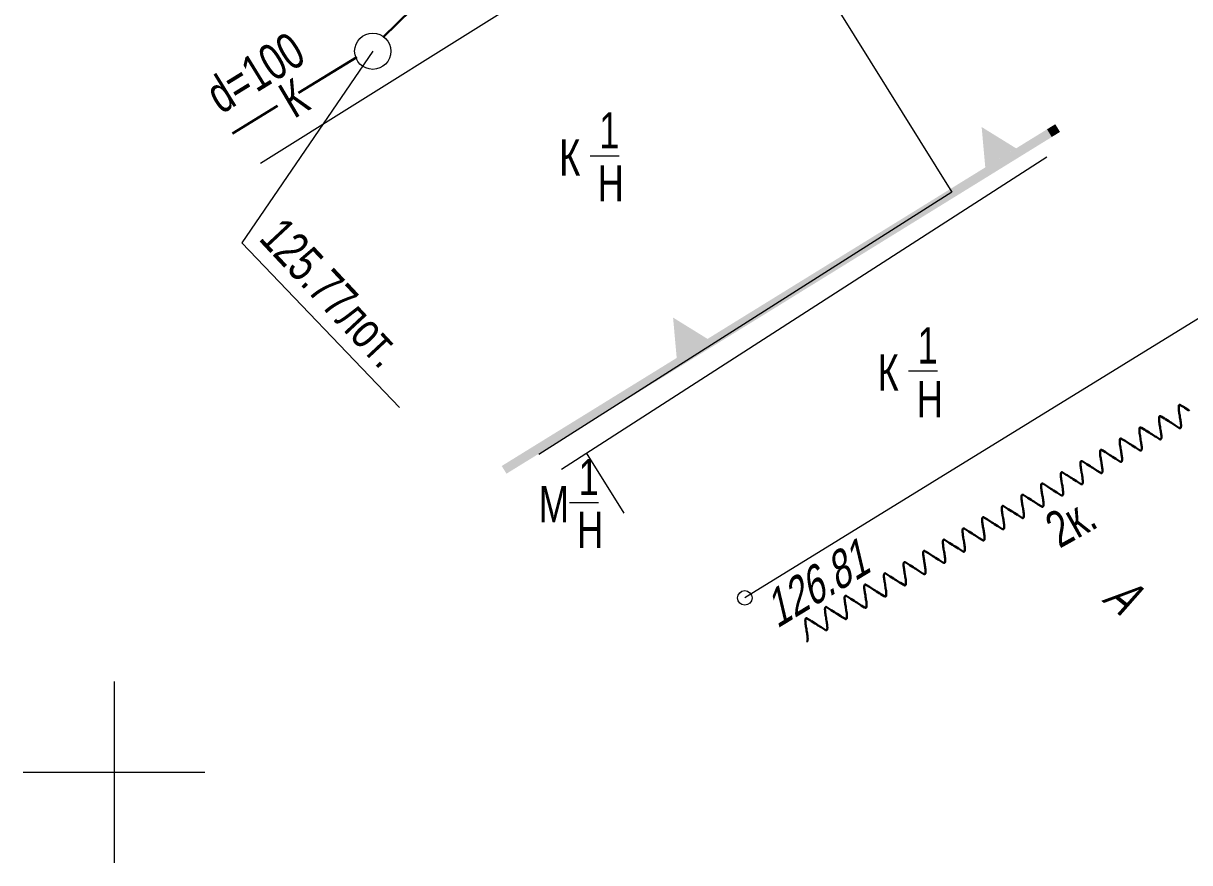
# Model space of a CAD drawing. Extents: x 10098 to 11902, y 8648 to 10202.
# Drawn here: x 10647.5 to 10679.66, y 9347.5 to 9370.65 of the extents above; entities that cross this region are included whole.
import ezdxf

# ---------------------------------------------------------------- set-up
doc = ezdxf.new("R2010")
doc.units = 0
for name, color, linetype in [('20_Строения', 7, 'Continuous'), ('21_Колодцы', 7, 'Continuous'), ('38_Высотные_отметки', 7, 'Continuous'), ('50_Красные_линии', 7, 'Continuous'), ('51_Сетка_координат', 7, 'Continuous'), ('52_Топонимика', 7, 'Continuous'), ('Подписи_зданий', 7, 'Continuous')]:
    doc.layers.add(name, color=color, linetype=linetype)
doc.layers.add('4_Канализация', color=16, linetype='Continuous', lineweight=30)
doc.layers.add('7_Электрокабели', color=1, linetype='Continuous', lineweight=30)
doc.styles.add('mggt', font='russian_1251.shx', dxfattribs={"width": 0.75, "oblique": 18, "height": 1})

msp = doc.modelspace()

# ---------------------------------------------------------------- hatches: boundary and pattern name
at = {"layer": '50_Красные_линии', "linetype": 'Continuous', "lineweight": 25}
for points in [[(10673.922, 9367.787), (10674.022, 9366.673), (10674.447, 9366.936)], [(10674.873, 9367.199), (10673.922, 9367.787), (10674.447, 9366.936)], [(10675.952, 9367.865), (10675.724, 9367.724), (10675.855, 9367.511), (10676.083, 9367.652)], [(10675.724, 9367.724), (10674.873, 9367.199), (10675.004, 9366.986), (10675.855, 9367.511)], [(10674.873, 9367.199), (10674.022, 9366.673), (10674.153, 9366.46), (10675.004, 9366.986)], [(10674.022, 9366.673), (10673.171, 9366.148), (10673.303, 9365.935), (10674.153, 9366.46)], [(10673.171, 9366.148), (10672.32, 9365.622), (10672.452, 9365.41), (10673.303, 9365.935)], [(10672.32, 9365.622), (10671.47, 9365.097), (10671.601, 9364.884), (10672.452, 9365.41)], [(10671.47, 9365.097), (10670.619, 9364.571), (10670.75, 9364.359), (10671.601, 9364.884)], [(10670.619, 9364.571), (10669.768, 9364.046), (10669.899, 9363.833), (10670.75, 9364.359)], [(10669.768, 9364.046), (10668.917, 9363.521), (10669.048, 9363.308), (10669.899, 9363.833)], [(10668.917, 9363.521), (10668.066, 9362.995), (10668.198, 9362.782), (10669.048, 9363.308)], [(10668.066, 9362.995), (10667.215, 9362.47), (10667.347, 9362.257), (10668.198, 9362.782)], [(10665.414, 9362.532), (10665.514, 9361.419), (10665.939, 9361.681)], [(10666.365, 9361.944), (10665.414, 9362.532), (10665.939, 9361.681)], [(10667.215, 9362.47), (10666.365, 9361.944), (10666.496, 9361.731), (10667.347, 9362.257)], [(10666.365, 9361.944), (10665.514, 9361.419), (10665.645, 9361.206), (10666.496, 9361.731)], [(10665.514, 9361.419), (10664.663, 9360.893), (10664.794, 9360.681), (10665.645, 9361.206)], [(10664.663, 9360.893), (10663.812, 9360.368), (10663.943, 9360.155), (10664.794, 9360.681)], [(10663.812, 9360.368), (10662.961, 9359.842), (10663.093, 9359.63), (10663.943, 9360.155)], [(10662.961, 9359.842), (10662.11, 9359.317), (10662.242, 9359.104), (10663.093, 9359.63)], [(10662.11, 9359.317), (10661.26, 9358.792), (10661.391, 9358.579), (10662.242, 9359.104)], [(10661.26, 9358.792), (10660.69, 9358.439), (10660.821, 9358.227), (10661.391, 9358.579)]]:
    msp.add_hatch(color=8, dxfattribs=at).paths.add_polyline_path(points)

# ---------------------------------------------------------------- linework, layer by layer
at = {"layer": '20_Строения', "color": 8, "linetype": 'Continuous', "lineweight": 15}
for points in [[(10654.043, 9366.787), (10662.358, 9371.998), (10666.634, 9374.956)], [(10668.601, 9373.226), (10673.096, 9365.994), (10661.715, 9358.756)], [(10662.334, 9358.355), (10675.72, 9366.966)], [(10680.424, 9362.831), (10667.392, 9354.802)]]:
    msp.add_lwpolyline(points, dxfattribs=at)
at = {"layer": '20_Строения', "color": 8, "linetype": 'Continuous', "lineweight": 15, "flags": 128}
msp.add_lwpolyline([(10664.067, 9357.138), (10663.028, 9358.801)], dxfattribs=at)
at = {"layer": '21_Колодцы', "color": 8, "linetype": 'Continuous', "lineweight": 9}
msp.add_circle((10657.135, 9369.877), 0.5, dxfattribs=at)
at = {"layer": '38_Высотные_отметки', "color": 8, "linetype": 'Continuous', "lineweight": 9}
msp.add_circle((10667.392, 9354.802), 0.2, dxfattribs=at)
at = {"layer": '4_Канализация', "color": 8, "linetype": 'Continuous', "lineweight": 30}
for p, q in [((10657.424, 9370.262), (10658.801, 9371.619)), ((10655.09, 9368.726), (10656.696, 9369.712)), ((10653.27, 9367.609), (10654.511, 9368.37))]:
    msp.add_line(p, q, dxfattribs=at)
at = {"layer": '4_Канализация', "color": 8, "linetype": 'Continuous', "lineweight": 15}
msp.add_lwpolyline([(10657.135, 9369.877), (10653.527, 9364.595), (10657.868, 9360.05)], dxfattribs=at)
at = {"layer": '51_Сетка_координат', "color": 8, "lineweight": 15}
for points in [[(10650, 9352.5), (10650, 9347.5)], [(10647.5, 9350), (10652.5, 9350)]]:
    msp.add_lwpolyline(points, dxfattribs=at)
at = {"layer": '7_Электрокабели', "color": 8, "linetype": 'Continuous', "lineweight": 30, "flags": 128}
for points in [[(10679.386, 9359.803), (10679.384, 9359.818), (10679.375, 9359.869), (10679.372, 9359.891), (10679.366, 9359.925), (10679.361, 9359.963), (10679.358, 9359.989), (10679.355, 9360.014), (10679.354, 9360.033), (10679.354, 9360.052), (10679.354, 9360.063), (10679.354, 9360.073), (10679.355, 9360.082), (10679.355, 9360.085), (10679.356, 9360.089), (10679.357, 9360.096), (10679.358, 9360.1), (10679.359, 9360.103), (10679.36, 9360.106), (10679.362, 9360.109), (10679.363, 9360.113), (10679.365, 9360.115), (10679.366, 9360.116), (10679.367, 9360.117), (10679.368, 9360.118), (10679.369, 9360.119), (10679.371, 9360.121), (10679.372, 9360.122), (10679.374, 9360.123), (10679.375, 9360.123), (10679.376, 9360.123), (10679.377, 9360.124), (10679.378, 9360.124), (10679.379, 9360.124), (10679.381, 9360.124), (10679.382, 9360.125), (10679.384, 9360.125), (10679.386, 9360.124), (10679.387, 9360.124), (10679.389, 9360.124), (10679.39, 9360.124), (10679.392, 9360.123), (10679.393, 9360.123), (10679.396, 9360.122), (10679.398, 9360.121), (10679.402, 9360.119), (10679.406, 9360.117), (10679.409, 9360.115), (10679.416, 9360.111), (10679.501, 9360.058), (10679.528, 9360.04), (10679.621, 9359.981), (10679.657, 9359.958)], [(10678.845, 9359.493), (10678.842, 9359.508), (10678.834, 9359.559), (10678.83, 9359.581), (10678.825, 9359.616), (10678.819, 9359.653), (10678.816, 9359.679), (10678.814, 9359.704), (10678.812, 9359.723), (10678.812, 9359.742), (10678.812, 9359.754), (10678.812, 9359.763), (10678.813, 9359.772), (10678.814, 9359.776), (10678.814, 9359.78), (10678.815, 9359.786), (10678.816, 9359.79), (10678.817, 9359.793), (10678.819, 9359.796), (10678.82, 9359.799), (10678.822, 9359.803), (10678.823, 9359.805), (10678.824, 9359.806), (10678.825, 9359.808), (10678.826, 9359.809), (10678.827, 9359.81), (10678.829, 9359.811), (10678.83, 9359.812), (10678.832, 9359.813), (10678.833, 9359.813), (10678.834, 9359.814), (10678.835, 9359.814), (10678.836, 9359.814), (10678.837, 9359.815), (10678.839, 9359.815), (10678.841, 9359.815), (10678.843, 9359.815), (10678.844, 9359.815), (10678.845, 9359.815), (10678.847, 9359.814), (10678.849, 9359.814), (10678.85, 9359.814), (10678.851, 9359.813), (10678.855, 9359.812), (10678.857, 9359.811), (10678.86, 9359.81), (10678.864, 9359.808), (10678.868, 9359.805), (10678.875, 9359.801), (10678.959, 9359.748), (10678.987, 9359.73), (10679.079, 9359.671), (10679.116, 9359.648)], [(10679.386, 9359.803), (10679.389, 9359.788), (10679.398, 9359.738), (10679.401, 9359.715), (10679.407, 9359.681), (10679.412, 9359.643), (10679.415, 9359.617), (10679.417, 9359.592), (10679.419, 9359.574), (10679.419, 9359.555), (10679.419, 9359.543), (10679.419, 9359.533), (10679.418, 9359.524), (10679.418, 9359.521), (10679.417, 9359.517), (10679.416, 9359.51), (10679.415, 9359.506), (10679.414, 9359.503), (10679.413, 9359.5), (10679.411, 9359.497), (10679.409, 9359.494), (10679.408, 9359.492), (10679.407, 9359.49), (10679.406, 9359.489), (10679.405, 9359.488), (10679.404, 9359.487), (10679.402, 9359.485), (10679.401, 9359.484), (10679.399, 9359.484), (10679.398, 9359.483), (10679.397, 9359.483), (10679.396, 9359.482), (10679.395, 9359.482), (10679.394, 9359.482), (10679.392, 9359.482), (10679.391, 9359.482), (10679.388, 9359.482), (10679.387, 9359.482), (10679.386, 9359.482), (10679.384, 9359.482), (10679.383, 9359.483), (10679.381, 9359.483), (10679.38, 9359.483), (10679.377, 9359.484), (10679.374, 9359.485), (10679.371, 9359.487), (10679.367, 9359.489), (10679.363, 9359.491), (10679.357, 9359.495), (10679.272, 9359.548), (10679.244, 9359.566), (10679.152, 9359.625), (10679.116, 9359.648)], [(10678.303, 9359.184), (10678.3, 9359.199), (10678.292, 9359.249), (10678.288, 9359.272), (10678.283, 9359.306), (10678.278, 9359.344), (10678.274, 9359.37), (10678.272, 9359.395), (10678.271, 9359.413), (10678.27, 9359.432), (10678.27, 9359.444), (10678.271, 9359.454), (10678.271, 9359.463), (10678.272, 9359.466), (10678.272, 9359.47), (10678.274, 9359.476), (10678.275, 9359.48), (10678.276, 9359.484), (10678.277, 9359.487), (10678.278, 9359.49), (10678.28, 9359.493), (10678.281, 9359.495), (10678.282, 9359.497), (10678.283, 9359.498), (10678.284, 9359.499), (10678.285, 9359.5), (10678.287, 9359.501), (10678.289, 9359.502), (10678.29, 9359.503), (10678.291, 9359.504), (10678.292, 9359.504), (10678.293, 9359.504), (10678.294, 9359.505), (10678.296, 9359.505), (10678.297, 9359.505), (10678.299, 9359.505), (10678.301, 9359.505), (10678.302, 9359.505), (10678.304, 9359.505), (10678.305, 9359.505), (10678.307, 9359.504), (10678.308, 9359.504), (10678.31, 9359.504), (10678.313, 9359.502), (10678.315, 9359.502), (10678.318, 9359.5), (10678.322, 9359.498), (10678.326, 9359.496), (10678.333, 9359.491), (10678.417, 9359.439), (10678.445, 9359.421), (10678.538, 9359.362), (10678.574, 9359.339)], [(10678.845, 9359.493), (10678.847, 9359.478), (10678.856, 9359.428), (10678.859, 9359.405), (10678.865, 9359.371), (10678.87, 9359.334), (10678.873, 9359.308), (10678.876, 9359.282), (10678.877, 9359.264), (10678.877, 9359.245), (10678.877, 9359.233), (10678.877, 9359.223), (10678.876, 9359.215), (10678.876, 9359.211), (10678.875, 9359.207), (10678.874, 9359.201), (10678.873, 9359.197), (10678.872, 9359.194), (10678.871, 9359.19), (10678.869, 9359.187), (10678.868, 9359.184), (10678.866, 9359.182), (10678.865, 9359.181), (10678.864, 9359.179), (10678.863, 9359.178), (10678.862, 9359.177), (10678.861, 9359.176), (10678.859, 9359.175), (10678.857, 9359.174), (10678.857, 9359.174), (10678.855, 9359.173), (10678.854, 9359.173), (10678.853, 9359.173), (10678.852, 9359.172), (10678.851, 9359.172), (10678.849, 9359.172), (10678.847, 9359.172), (10678.845, 9359.172), (10678.844, 9359.172), (10678.843, 9359.173), (10678.841, 9359.173), (10678.839, 9359.173), (10678.838, 9359.174), (10678.835, 9359.175), (10678.833, 9359.176), (10678.829, 9359.177), (10678.825, 9359.179), (10678.822, 9359.181), (10678.815, 9359.186), (10678.73, 9359.239), (10678.703, 9359.257), (10678.61, 9359.316), (10678.574, 9359.339)], [(10677.761, 9358.874), (10677.759, 9358.889), (10677.75, 9358.94), (10677.746, 9358.962), (10677.741, 9358.996), (10677.736, 9359.034), (10677.733, 9359.06), (10677.73, 9359.085), (10677.729, 9359.104), (10677.728, 9359.123), (10677.728, 9359.134), (10677.729, 9359.144), (10677.73, 9359.153), (10677.73, 9359.157), (10677.731, 9359.16), (10677.732, 9359.167), (10677.733, 9359.171), (10677.734, 9359.174), (10677.735, 9359.177), (10677.736, 9359.18), (10677.738, 9359.184), (10677.74, 9359.186), (10677.74, 9359.187), (10677.742, 9359.188), (10677.743, 9359.19), (10677.744, 9359.19), (10677.745, 9359.192), (10677.747, 9359.193), (10677.749, 9359.194), (10677.749, 9359.194), (10677.75, 9359.194), (10677.751, 9359.195), (10677.753, 9359.195), (10677.754, 9359.195), (10677.755, 9359.196), (10677.757, 9359.196), (10677.759, 9359.196), (10677.761, 9359.195), (10677.762, 9359.195), (10677.763, 9359.195), (10677.765, 9359.195), (10677.767, 9359.194), (10677.768, 9359.194), (10677.771, 9359.193), (10677.773, 9359.192), (10677.776, 9359.19), (10677.78, 9359.188), (10677.784, 9359.186), (10677.791, 9359.182), (10677.875, 9359.129), (10677.903, 9359.111), (10677.996, 9359.052), (10678.032, 9359.029)], [(10678.303, 9359.184), (10678.305, 9359.169), (10678.314, 9359.118), (10678.318, 9359.096), (10678.323, 9359.062), (10678.328, 9359.024), (10678.331, 9358.998), (10678.334, 9358.973), (10678.335, 9358.954), (10678.336, 9358.935), (10678.336, 9358.924), (10678.335, 9358.914), (10678.334, 9358.905), (10678.334, 9358.901), (10678.333, 9358.898), (10678.332, 9358.891), (10678.331, 9358.887), (10678.33, 9358.884), (10678.329, 9358.881), (10678.328, 9358.878), (10678.326, 9358.874), (10678.325, 9358.872), (10678.324, 9358.871), (10678.323, 9358.87), (10678.321, 9358.868), (10678.32, 9358.867), (10678.319, 9358.866), (10678.317, 9358.865), (10678.315, 9358.864), (10678.315, 9358.864), (10678.314, 9358.863), (10678.313, 9358.863), (10678.312, 9358.863), (10678.31, 9358.863), (10678.309, 9358.862), (10678.307, 9358.862), (10678.305, 9358.862), (10678.303, 9358.862), (10678.302, 9358.863), (10678.301, 9358.863), (10678.299, 9358.863), (10678.298, 9358.864), (10678.296, 9358.864), (10678.293, 9358.865), (10678.291, 9358.866), (10678.288, 9358.867), (10678.284, 9358.87), (10678.28, 9358.872), (10678.273, 9358.876), (10678.189, 9358.929), (10678.161, 9358.947), (10678.068, 9359.006), (10678.032, 9359.029)], [(10677.219, 9358.565), (10677.217, 9358.58), (10677.208, 9358.63), (10677.205, 9358.653), (10677.199, 9358.687), (10677.194, 9358.724), (10677.191, 9358.75), (10677.188, 9358.776), (10677.187, 9358.794), (10677.187, 9358.813), (10677.187, 9358.825), (10677.187, 9358.835), (10677.188, 9358.843), (10677.188, 9358.847), (10677.189, 9358.851), (10677.19, 9358.857), (10677.191, 9358.861), (10677.192, 9358.864), (10677.193, 9358.868), (10677.195, 9358.871), (10677.196, 9358.874), (10677.198, 9358.876), (10677.199, 9358.877), (10677.2, 9358.879), (10677.201, 9358.88), (10677.202, 9358.881), (10677.204, 9358.882), (10677.205, 9358.883), (10677.207, 9358.884), (10677.208, 9358.884), (10677.209, 9358.885), (10677.21, 9358.885), (10677.211, 9358.885), (10677.212, 9358.886), (10677.214, 9358.886), (10677.215, 9358.886), (10677.217, 9358.886), (10677.219, 9358.886), (10677.22, 9358.886), (10677.222, 9358.885), (10677.223, 9358.885), (10677.225, 9358.885), (10677.226, 9358.884), (10677.229, 9358.883), (10677.231, 9358.882), (10677.235, 9358.881), (10677.239, 9358.879), (10677.242, 9358.877), (10677.249, 9358.872), (10677.334, 9358.819), (10677.361, 9358.801), (10677.454, 9358.742), (10677.49, 9358.719)], [(10677.761, 9358.874), (10677.764, 9358.859), (10677.772, 9358.809), (10677.776, 9358.786), (10677.781, 9358.752), (10677.787, 9358.714), (10677.79, 9358.688), (10677.792, 9358.663), (10677.793, 9358.645), (10677.794, 9358.626), (10677.794, 9358.614), (10677.793, 9358.604), (10677.793, 9358.595), (10677.792, 9358.592), (10677.792, 9358.588), (10677.79, 9358.582), (10677.789, 9358.577), (10677.788, 9358.574), (10677.787, 9358.571), (10677.786, 9358.568), (10677.784, 9358.565), (10677.783, 9358.563), (10677.782, 9358.561), (10677.781, 9358.56), (10677.78, 9358.559), (10677.779, 9358.558), (10677.777, 9358.557), (10677.776, 9358.556), (10677.774, 9358.555), (10677.773, 9358.554), (10677.772, 9358.554), (10677.771, 9358.554), (10677.77, 9358.553), (10677.769, 9358.553), (10677.767, 9358.553), (10677.765, 9358.553), (10677.763, 9358.553), (10677.762, 9358.553), (10677.761, 9358.553), (10677.759, 9358.553), (10677.757, 9358.554), (10677.756, 9358.554), (10677.754, 9358.554), (10677.751, 9358.556), (10677.749, 9358.556), (10677.746, 9358.558), (10677.742, 9358.56), (10677.738, 9358.562), (10677.731, 9358.567), (10677.647, 9358.619), (10677.619, 9358.637), (10677.527, 9358.696), (10677.49, 9358.719)], [(10676.678, 9358.255), (10676.675, 9358.27), (10676.667, 9358.32), (10676.663, 9358.343), (10676.658, 9358.377), (10676.652, 9358.415), (10676.649, 9358.441), (10676.647, 9358.466), (10676.645, 9358.484), (10676.645, 9358.503), (10676.645, 9358.515), (10676.645, 9358.525), (10676.646, 9358.534), (10676.647, 9358.537), (10676.647, 9358.541), (10676.648, 9358.548), (10676.649, 9358.552), (10676.65, 9358.555), (10676.652, 9358.558), (10676.653, 9358.561), (10676.655, 9358.564), (10676.656, 9358.566), (10676.657, 9358.568), (10676.658, 9358.569), (10676.659, 9358.57), (10676.66, 9358.571), (10676.662, 9358.573), (10676.663, 9358.574), (10676.665, 9358.574), (10676.666, 9358.575), (10676.667, 9358.575), (10676.668, 9358.576), (10676.669, 9358.576), (10676.67, 9358.576), (10676.672, 9358.576), (10676.673, 9358.576), (10676.676, 9358.576), (10676.677, 9358.576), (10676.678, 9358.576), (10676.68, 9358.576), (10676.682, 9358.575), (10676.683, 9358.575), (10676.684, 9358.575), (10676.687, 9358.574), (10676.69, 9358.573), (10676.693, 9358.571), (10676.697, 9358.569), (10676.701, 9358.567), (10676.708, 9358.563), (10676.792, 9358.51), (10676.82, 9358.492), (10676.912, 9358.433), (10676.949, 9358.41)], [(10677.219, 9358.565), (10677.222, 9358.55), (10677.23, 9358.499), (10677.234, 9358.476), (10677.239, 9358.442), (10677.245, 9358.405), (10677.248, 9358.379), (10677.25, 9358.354), (10677.252, 9358.335), (10677.252, 9358.316), (10677.252, 9358.304), (10677.252, 9358.295), (10677.251, 9358.286), (10677.25, 9358.282), (10677.25, 9358.278), (10677.249, 9358.272), (10677.248, 9358.268), (10677.247, 9358.265), (10677.245, 9358.262), (10677.244, 9358.259), (10677.242, 9358.255), (10677.241, 9358.253), (10677.24, 9358.252), (10677.239, 9358.25), (10677.238, 9358.249), (10677.237, 9358.248), (10677.235, 9358.247), (10677.234, 9358.246), (10677.232, 9358.245), (10677.231, 9358.245), (10677.23, 9358.244), (10677.229, 9358.244), (10677.228, 9358.244), (10677.227, 9358.243), (10677.225, 9358.243), (10677.224, 9358.243), (10677.221, 9358.243), (10677.22, 9358.243), (10677.219, 9358.243), (10677.217, 9358.244), (10677.216, 9358.244), (10677.214, 9358.244), (10677.213, 9358.245), (10677.21, 9358.246), (10677.207, 9358.247), (10677.204, 9358.248), (10677.2, 9358.25), (10677.196, 9358.253), (10677.19, 9358.257), (10677.105, 9358.31), (10677.077, 9358.328), (10676.985, 9358.387), (10676.949, 9358.41)], [(10676.136, 9357.945), (10676.133, 9357.96), (10676.125, 9358.011), (10676.121, 9358.033), (10676.116, 9358.067), (10676.111, 9358.105), (10676.107, 9358.131), (10676.105, 9358.156), (10676.104, 9358.175), (10676.103, 9358.194), (10676.103, 9358.205), (10676.104, 9358.215), (10676.104, 9358.224), (10676.105, 9358.228), (10676.105, 9358.231), (10676.107, 9358.238), (10676.108, 9358.242), (10676.109, 9358.245), (10676.11, 9358.248), (10676.111, 9358.251), (10676.113, 9358.255), (10676.114, 9358.257), (10676.115, 9358.258), (10676.116, 9358.259), (10676.117, 9358.261), (10676.118, 9358.262), (10676.12, 9358.263), (10676.122, 9358.264), (10676.123, 9358.265), (10676.124, 9358.265), (10676.125, 9358.266), (10676.126, 9358.266), (10676.127, 9358.266), (10676.129, 9358.266), (10676.13, 9358.267), (10676.132, 9358.267), (10676.134, 9358.267), (10676.135, 9358.267), (10676.137, 9358.266), (10676.138, 9358.266), (10676.14, 9358.266), (10676.141, 9358.265), (10676.143, 9358.265), (10676.146, 9358.264), (10676.148, 9358.263), (10676.151, 9358.262), (10676.155, 9358.259), (10676.159, 9358.257), (10676.166, 9358.253), (10676.25, 9358.2), (10676.278, 9358.182), (10676.371, 9358.123), (10676.407, 9358.1)], [(10676.678, 9358.255), (10676.68, 9358.24), (10676.689, 9358.189), (10676.692, 9358.167), (10676.698, 9358.133), (10676.703, 9358.095), (10676.706, 9358.069), (10676.709, 9358.044), (10676.71, 9358.025), (10676.71, 9358.006), (10676.71, 9357.995), (10676.71, 9357.985), (10676.709, 9357.976), (10676.709, 9357.973), (10676.708, 9357.969), (10676.707, 9357.962), (10676.706, 9357.958), (10676.705, 9357.955), (10676.704, 9357.952), (10676.702, 9357.949), (10676.701, 9357.945), (10676.699, 9357.943), (10676.698, 9357.942), (10676.697, 9357.941), (10676.696, 9357.94), (10676.695, 9357.939), (10676.693, 9357.937), (10676.692, 9357.936), (10676.69, 9357.935), (10676.69, 9357.935), (10676.688, 9357.935), (10676.687, 9357.934), (10676.686, 9357.934), (10676.685, 9357.934), (10676.683, 9357.934), (10676.682, 9357.933), (10676.68, 9357.933), (10676.678, 9357.934), (10676.677, 9357.934), (10676.676, 9357.934), (10676.674, 9357.934), (10676.672, 9357.935), (10676.671, 9357.935), (10676.668, 9357.936), (10676.666, 9357.937), (10676.662, 9357.939), (10676.658, 9357.941), (10676.655, 9357.943), (10676.648, 9357.947), (10676.563, 9358), (10676.536, 9358.018), (10676.443, 9358.077), (10676.407, 9358.1)], [(10675.594, 9357.636), (10675.592, 9357.651), (10675.583, 9357.701), (10675.579, 9357.724), (10675.574, 9357.758), (10675.569, 9357.796), (10675.566, 9357.821), (10675.563, 9357.847), (10675.562, 9357.865), (10675.561, 9357.884), (10675.561, 9357.896), (10675.562, 9357.906), (10675.563, 9357.914), (10675.563, 9357.918), (10675.564, 9357.922), (10675.565, 9357.928), (10675.566, 9357.932), (10675.567, 9357.935), (10675.568, 9357.939), (10675.569, 9357.942), (10675.571, 9357.945), (10675.573, 9357.947), (10675.573, 9357.949), (10675.574, 9357.95), (10675.576, 9357.951), (10675.577, 9357.952), (10675.578, 9357.953), (10675.58, 9357.954), (10675.582, 9357.955), (10675.582, 9357.956), (10675.583, 9357.956), (10675.584, 9357.956), (10675.586, 9357.957), (10675.587, 9357.957), (10675.588, 9357.957), (10675.59, 9357.957), (10675.592, 9357.957), (10675.594, 9357.957), (10675.595, 9357.957), (10675.596, 9357.957), (10675.598, 9357.956), (10675.599, 9357.956), (10675.601, 9357.955), (10675.604, 9357.954), (10675.606, 9357.953), (10675.609, 9357.952), (10675.613, 9357.95), (10675.617, 9357.948), (10675.624, 9357.943), (10675.708, 9357.89), (10675.736, 9357.873), (10675.829, 9357.814), (10675.865, 9357.79)], [(10676.136, 9357.945), (10676.138, 9357.93), (10676.147, 9357.88), (10676.151, 9357.857), (10676.156, 9357.823), (10676.161, 9357.785), (10676.164, 9357.759), (10676.167, 9357.734), (10676.168, 9357.716), (10676.169, 9357.697), (10676.169, 9357.685), (10676.168, 9357.675), (10676.167, 9357.667), (10676.167, 9357.663), (10676.166, 9357.659), (10676.165, 9357.653), (10676.164, 9357.649), (10676.163, 9357.646), (10676.162, 9357.642), (10676.161, 9357.639), (10676.159, 9357.636), (10676.158, 9357.634), (10676.157, 9357.632), (10676.156, 9357.631), (10676.154, 9357.63), (10676.153, 9357.629), (10676.152, 9357.628), (10676.15, 9357.627), (10676.148, 9357.626), (10676.148, 9357.625), (10676.147, 9357.625), (10676.146, 9357.625), (10676.144, 9357.624), (10676.143, 9357.624), (10676.142, 9357.624), (10676.14, 9357.624), (10676.138, 9357.624), (10676.136, 9357.624), (10676.135, 9357.624), (10676.134, 9357.624), (10676.132, 9357.625), (10676.131, 9357.625), (10676.129, 9357.626), (10676.126, 9357.627), (10676.124, 9357.627), (10676.121, 9357.629), (10676.117, 9357.631), (10676.113, 9357.633), (10676.106, 9357.638), (10676.022, 9357.69), (10675.994, 9357.708), (10675.901, 9357.767), (10675.865, 9357.79)], [(10675.052, 9357.326), (10675.05, 9357.341), (10675.041, 9357.391), (10675.038, 9357.414), (10675.032, 9357.448), (10675.027, 9357.486), (10675.024, 9357.512), (10675.021, 9357.537), (10675.02, 9357.556), (10675.02, 9357.575), (10675.02, 9357.586), (10675.02, 9357.596), (10675.021, 9357.605), (10675.021, 9357.608), (10675.022, 9357.612), (10675.023, 9357.619), (10675.024, 9357.623), (10675.025, 9357.626), (10675.026, 9357.629), (10675.028, 9357.632), (10675.029, 9357.635), (10675.031, 9357.638), (10675.032, 9357.639), (10675.033, 9357.64), (10675.034, 9357.641), (10675.035, 9357.642), (10675.037, 9357.644), (10675.038, 9357.645), (10675.04, 9357.646), (10675.04, 9357.646), (10675.042, 9357.646), (10675.043, 9357.647), (10675.044, 9357.647), (10675.045, 9357.647), (10675.047, 9357.647), (10675.048, 9357.647), (10675.05, 9357.647), (10675.052, 9357.647), (10675.053, 9357.647), (10675.055, 9357.647), (10675.056, 9357.647), (10675.058, 9357.646), (10675.059, 9357.646), (10675.062, 9357.645), (10675.064, 9357.644), (10675.068, 9357.642), (10675.072, 9357.64), (10675.075, 9357.638), (10675.082, 9357.634), (10675.167, 9357.581), (10675.194, 9357.563), (10675.287, 9357.504), (10675.323, 9357.481)], [(10675.594, 9357.636), (10675.597, 9357.621), (10675.605, 9357.57), (10675.609, 9357.548), (10675.614, 9357.514), (10675.62, 9357.476), (10675.623, 9357.45), (10675.625, 9357.425), (10675.626, 9357.406), (10675.627, 9357.387), (10675.627, 9357.375), (10675.626, 9357.366), (10675.626, 9357.357), (10675.625, 9357.353), (10675.625, 9357.35), (10675.623, 9357.343), (10675.622, 9357.339), (10675.621, 9357.336), (10675.62, 9357.333), (10675.619, 9357.33), (10675.617, 9357.326), (10675.616, 9357.324), (10675.615, 9357.323), (10675.614, 9357.321), (10675.613, 9357.32), (10675.612, 9357.319), (10675.61, 9357.318), (10675.608, 9357.317), (10675.607, 9357.316), (10675.606, 9357.316), (10675.605, 9357.315), (10675.604, 9357.315), (10675.603, 9357.315), (10675.601, 9357.314), (10675.6, 9357.314), (10675.598, 9357.314), (10675.596, 9357.314), (10675.595, 9357.314), (10675.593, 9357.314), (10675.592, 9357.315), (10675.59, 9357.315), (10675.589, 9357.315), (10675.587, 9357.316), (10675.584, 9357.317), (10675.582, 9357.318), (10675.579, 9357.319), (10675.575, 9357.321), (10675.571, 9357.324), (10675.564, 9357.328), (10675.48, 9357.381), (10675.452, 9357.399), (10675.359, 9357.458), (10675.323, 9357.481)], [(10674.511, 9357.016), (10674.508, 9357.031), (10674.5, 9357.082), (10674.496, 9357.104), (10674.491, 9357.138), (10674.485, 9357.176), (10674.482, 9357.202), (10674.48, 9357.227), (10674.478, 9357.246), (10674.478, 9357.265), (10674.478, 9357.277), (10674.478, 9357.286), (10674.479, 9357.295), (10674.48, 9357.299), (10674.48, 9357.302), (10674.481, 9357.309), (10674.482, 9357.313), (10674.483, 9357.316), (10674.485, 9357.319), (10674.486, 9357.322), (10674.488, 9357.326), (10674.489, 9357.328), (10674.49, 9357.329), (10674.491, 9357.33), (10674.492, 9357.332), (10674.493, 9357.333), (10674.495, 9357.334), (10674.496, 9357.335), (10674.498, 9357.336), (10674.499, 9357.336), (10674.5, 9357.337), (10674.501, 9357.337), (10674.502, 9357.337), (10674.503, 9357.338), (10674.505, 9357.338), (10674.506, 9357.338), (10674.509, 9357.338), (10674.51, 9357.338), (10674.511, 9357.338), (10674.513, 9357.337), (10674.514, 9357.337), (10674.516, 9357.337), (10674.517, 9357.336), (10674.52, 9357.335), (10674.523, 9357.334), (10674.526, 9357.333), (10674.53, 9357.331), (10674.534, 9357.328), (10674.541, 9357.324), (10674.625, 9357.271), (10674.653, 9357.253), (10674.745, 9357.194), (10674.781, 9357.171)], [(10675.052, 9357.326), (10675.055, 9357.311), (10675.063, 9357.26), (10675.067, 9357.238), (10675.072, 9357.204), (10675.078, 9357.166), (10675.081, 9357.14), (10675.083, 9357.115), (10675.085, 9357.096), (10675.085, 9357.077), (10675.085, 9357.066), (10675.085, 9357.056), (10675.084, 9357.047), (10675.083, 9357.044), (10675.083, 9357.04), (10675.082, 9357.033), (10675.081, 9357.029), (10675.08, 9357.026), (10675.078, 9357.023), (10675.077, 9357.02), (10675.075, 9357.017), (10675.074, 9357.014), (10675.073, 9357.013), (10675.072, 9357.012), (10675.071, 9357.011), (10675.07, 9357.01), (10675.068, 9357.008), (10675.067, 9357.007), (10675.065, 9357.006), (10675.064, 9357.006), (10675.063, 9357.006), (10675.062, 9357.005), (10675.061, 9357.005), (10675.06, 9357.005), (10675.058, 9357.005), (10675.057, 9357.005), (10675.054, 9357.005), (10675.053, 9357.005), (10675.052, 9357.005), (10675.05, 9357.005), (10675.048, 9357.005), (10675.047, 9357.006), (10675.046, 9357.006), (10675.043, 9357.007), (10675.04, 9357.008), (10675.037, 9357.01), (10675.033, 9357.012), (10675.029, 9357.014), (10675.022, 9357.018), (10674.938, 9357.071), (10674.91, 9357.089), (10674.818, 9357.148), (10674.782, 9357.171)], [(10673.969, 9356.707), (10673.966, 9356.722), (10673.958, 9356.772), (10673.954, 9356.795), (10673.949, 9356.829), (10673.943, 9356.867), (10673.94, 9356.893), (10673.938, 9356.918), (10673.937, 9356.936), (10673.936, 9356.955), (10673.936, 9356.967), (10673.937, 9356.977), (10673.937, 9356.985), (10673.938, 9356.989), (10673.938, 9356.993), (10673.94, 9356.999), (10673.941, 9357.003), (10673.942, 9357.006), (10673.943, 9357.01), (10673.944, 9357.013), (10673.946, 9357.016), (10673.947, 9357.018), (10673.948, 9357.02), (10673.949, 9357.021), (10673.95, 9357.022), (10673.951, 9357.023), (10673.953, 9357.024), (10673.955, 9357.025), (10673.956, 9357.026), (10673.957, 9357.027), (10673.958, 9357.027), (10673.959, 9357.027), (10673.96, 9357.028), (10673.961, 9357.028), (10673.963, 9357.028), (10673.965, 9357.028), (10673.967, 9357.028), (10673.968, 9357.028), (10673.969, 9357.028), (10673.971, 9357.028), (10673.973, 9357.027), (10673.974, 9357.027), (10673.976, 9357.026), (10673.979, 9357.025), (10673.981, 9357.025), (10673.984, 9357.023), (10673.988, 9357.021), (10673.992, 9357.019), (10673.999, 9357.014), (10674.083, 9356.962), (10674.111, 9356.944), (10674.204, 9356.885), (10674.24, 9356.862)], [(10674.511, 9357.016), (10674.513, 9357.001), (10674.522, 9356.951), (10674.525, 9356.928), (10674.531, 9356.894), (10674.536, 9356.856), (10674.539, 9356.831), (10674.542, 9356.805), (10674.543, 9356.787), (10674.543, 9356.768), (10674.543, 9356.756), (10674.543, 9356.746), (10674.542, 9356.738), (10674.542, 9356.734), (10674.541, 9356.73), (10674.54, 9356.724), (10674.539, 9356.72), (10674.538, 9356.717), (10674.537, 9356.713), (10674.535, 9356.71), (10674.534, 9356.707), (10674.532, 9356.705), (10674.531, 9356.703), (10674.53, 9356.702), (10674.529, 9356.701), (10674.528, 9356.7), (10674.526, 9356.699), (10674.525, 9356.698), (10674.523, 9356.697), (10674.522, 9356.696), (10674.521, 9356.696), (10674.52, 9356.696), (10674.519, 9356.695), (10674.518, 9356.695), (10674.516, 9356.695), (10674.515, 9356.695), (10674.513, 9356.695), (10674.511, 9356.695), (10674.51, 9356.695), (10674.508, 9356.695), (10674.507, 9356.696), (10674.505, 9356.696), (10674.504, 9356.697), (10674.501, 9356.698), (10674.499, 9356.699), (10674.495, 9356.7), (10674.491, 9356.702), (10674.488, 9356.704), (10674.481, 9356.709), (10674.396, 9356.762), (10674.369, 9356.779), (10674.276, 9356.838), (10674.24, 9356.862)], [(10673.427, 9356.397), (10673.425, 9356.412), (10673.416, 9356.463), (10673.412, 9356.485), (10673.407, 9356.519), (10673.402, 9356.557), (10673.399, 9356.583), (10673.396, 9356.608), (10673.395, 9356.627), (10673.394, 9356.646), (10673.394, 9356.657), (10673.395, 9356.667), (10673.396, 9356.676), (10673.396, 9356.679), (10673.397, 9356.683), (10673.398, 9356.69), (10673.399, 9356.694), (10673.4, 9356.697), (10673.401, 9356.7), (10673.402, 9356.703), (10673.404, 9356.707), (10673.405, 9356.709), (10673.406, 9356.71), (10673.407, 9356.711), (10673.409, 9356.712), (10673.41, 9356.713), (10673.411, 9356.715), (10673.413, 9356.716), (10673.415, 9356.717), (10673.415, 9356.717), (10673.416, 9356.717), (10673.417, 9356.718), (10673.418, 9356.718), (10673.42, 9356.718), (10673.421, 9356.718), (10673.423, 9356.719), (10673.425, 9356.719), (10673.427, 9356.718), (10673.428, 9356.718), (10673.429, 9356.718), (10673.431, 9356.718), (10673.432, 9356.717), (10673.434, 9356.717), (10673.437, 9356.716), (10673.439, 9356.715), (10673.442, 9356.713), (10673.446, 9356.711), (10673.45, 9356.709), (10673.457, 9356.705), (10673.541, 9356.652), (10673.569, 9356.634), (10673.662, 9356.575), (10673.698, 9356.552)], [(10673.969, 9356.707), (10673.971, 9356.692), (10673.98, 9356.641), (10673.984, 9356.619), (10673.989, 9356.585), (10673.994, 9356.547), (10673.997, 9356.521), (10674, 9356.496), (10674.001, 9356.477), (10674.002, 9356.458), (10674.002, 9356.447), (10674.001, 9356.437), (10674, 9356.428), (10674, 9356.424), (10673.999, 9356.421), (10673.998, 9356.414), (10673.997, 9356.41), (10673.996, 9356.407), (10673.995, 9356.404), (10673.994, 9356.401), (10673.992, 9356.397), (10673.99, 9356.395), (10673.99, 9356.394), (10673.988, 9356.393), (10673.987, 9356.391), (10673.986, 9356.39), (10673.985, 9356.389), (10673.983, 9356.388), (10673.981, 9356.387), (10673.981, 9356.387), (10673.98, 9356.386), (10673.979, 9356.386), (10673.977, 9356.386), (10673.976, 9356.386), (10673.975, 9356.385), (10673.973, 9356.385), (10673.971, 9356.385), (10673.969, 9356.385), (10673.968, 9356.386), (10673.967, 9356.386), (10673.965, 9356.386), (10673.963, 9356.387), (10673.962, 9356.387), (10673.959, 9356.388), (10673.957, 9356.389), (10673.954, 9356.39), (10673.95, 9356.393), (10673.946, 9356.395), (10673.939, 9356.399), (10673.855, 9356.452), (10673.827, 9356.47), (10673.734, 9356.529), (10673.698, 9356.552)], [(10672.885, 9356.087), (10672.883, 9356.102), (10672.874, 9356.153), (10672.871, 9356.176), (10672.865, 9356.21), (10672.86, 9356.247), (10672.857, 9356.273), (10672.854, 9356.298), (10672.853, 9356.317), (10672.853, 9356.336), (10672.853, 9356.348), (10672.853, 9356.357), (10672.854, 9356.366), (10672.854, 9356.37), (10672.855, 9356.374), (10672.856, 9356.38), (10672.857, 9356.384), (10672.858, 9356.387), (10672.859, 9356.39), (10672.861, 9356.393), (10672.862, 9356.397), (10672.864, 9356.399), (10672.865, 9356.4), (10672.866, 9356.402), (10672.867, 9356.403), (10672.868, 9356.404), (10672.869, 9356.405), (10672.871, 9356.406), (10672.873, 9356.407), (10672.873, 9356.407), (10672.875, 9356.408), (10672.876, 9356.408), (10672.877, 9356.408), (10672.878, 9356.409), (10672.879, 9356.409), (10672.881, 9356.409), (10672.883, 9356.409), (10672.885, 9356.409), (10672.886, 9356.409), (10672.887, 9356.408), (10672.889, 9356.408), (10672.891, 9356.408), (10672.892, 9356.407), (10672.895, 9356.406), (10672.897, 9356.405), (10672.901, 9356.404), (10672.905, 9356.402), (10672.908, 9356.399), (10672.915, 9356.395), (10673, 9356.342), (10673.027, 9356.324), (10673.12, 9356.265), (10673.156, 9356.242)], [(10673.427, 9356.397), (10673.43, 9356.382), (10673.438, 9356.332), (10673.442, 9356.309), (10673.447, 9356.275), (10673.452, 9356.237), (10673.456, 9356.211), (10673.458, 9356.186), (10673.459, 9356.168), (10673.46, 9356.149), (10673.46, 9356.137), (10673.459, 9356.127), (10673.459, 9356.118), (10673.458, 9356.115), (10673.458, 9356.111), (10673.456, 9356.104), (10673.455, 9356.1), (10673.454, 9356.097), (10673.453, 9356.094), (10673.452, 9356.091), (10673.45, 9356.088), (10673.449, 9356.086), (10673.448, 9356.084), (10673.447, 9356.083), (10673.446, 9356.082), (10673.445, 9356.081), (10673.443, 9356.079), (10673.441, 9356.078), (10673.44, 9356.078), (10673.439, 9356.077), (10673.438, 9356.077), (10673.437, 9356.076), (10673.436, 9356.076), (10673.434, 9356.076), (10673.433, 9356.076), (10673.431, 9356.076), (10673.429, 9356.076), (10673.428, 9356.076), (10673.426, 9356.076), (10673.425, 9356.076), (10673.423, 9356.077), (10673.422, 9356.077), (10673.42, 9356.077), (10673.417, 9356.078), (10673.415, 9356.079), (10673.412, 9356.081), (10673.408, 9356.083), (10673.404, 9356.085), (10673.397, 9356.089), (10673.313, 9356.142), (10673.285, 9356.16), (10673.192, 9356.219), (10673.156, 9356.242)], [(10672.344, 9355.778), (10672.341, 9355.793), (10672.333, 9355.843), (10672.329, 9355.866), (10672.324, 9355.9), (10672.318, 9355.938), (10672.315, 9355.964), (10672.313, 9355.989), (10672.311, 9356.007), (10672.311, 9356.026), (10672.311, 9356.038), (10672.311, 9356.048), (10672.312, 9356.057), (10672.312, 9356.06), (10672.313, 9356.064), (10672.314, 9356.07), (10672.315, 9356.074), (10672.316, 9356.078), (10672.317, 9356.081), (10672.319, 9356.084), (10672.321, 9356.087), (10672.322, 9356.089), (10672.323, 9356.091), (10672.324, 9356.092), (10672.325, 9356.093), (10672.326, 9356.094), (10672.328, 9356.095), (10672.329, 9356.096), (10672.331, 9356.097), (10672.332, 9356.098), (10672.333, 9356.098), (10672.334, 9356.098), (10672.335, 9356.099), (10672.336, 9356.099), (10672.338, 9356.099), (10672.339, 9356.099), (10672.342, 9356.099), (10672.343, 9356.099), (10672.344, 9356.099), (10672.346, 9356.099), (10672.347, 9356.098), (10672.349, 9356.098), (10672.35, 9356.098), (10672.353, 9356.096), (10672.356, 9356.096), (10672.359, 9356.094), (10672.363, 9356.092), (10672.367, 9356.09), (10672.373, 9356.085), (10672.458, 9356.033), (10672.486, 9356.015), (10672.578, 9355.956), (10672.614, 9355.933)], [(10672.885, 9356.087), (10672.888, 9356.072), (10672.896, 9356.022), (10672.9, 9355.999), (10672.905, 9355.965), (10672.911, 9355.928), (10672.914, 9355.902), (10672.916, 9355.876), (10672.918, 9355.858), (10672.918, 9355.839), (10672.918, 9355.827), (10672.918, 9355.817), (10672.917, 9355.809), (10672.916, 9355.805), (10672.916, 9355.801), (10672.915, 9355.795), (10672.914, 9355.791), (10672.913, 9355.788), (10672.911, 9355.784), (10672.91, 9355.781), (10672.908, 9355.778), (10672.907, 9355.776), (10672.906, 9355.775), (10672.905, 9355.773), (10672.904, 9355.772), (10672.903, 9355.771), (10672.901, 9355.77), (10672.9, 9355.769), (10672.898, 9355.768), (10672.897, 9355.768), (10672.896, 9355.767), (10672.895, 9355.767), (10672.894, 9355.767), (10672.893, 9355.766), (10672.891, 9355.766), (10672.89, 9355.766), (10672.887, 9355.766), (10672.886, 9355.766), (10672.885, 9355.766), (10672.883, 9355.767), (10672.881, 9355.767), (10672.88, 9355.767), (10672.879, 9355.768), (10672.875, 9355.769), (10672.873, 9355.77), (10672.87, 9355.771), (10672.866, 9355.773), (10672.862, 9355.775), (10672.855, 9355.78), (10672.771, 9355.833), (10672.743, 9355.851), (10672.651, 9355.91), (10672.614, 9355.933)], [(10671.802, 9355.468), (10671.799, 9355.483), (10671.791, 9355.534), (10671.787, 9355.556), (10671.782, 9355.59), (10671.776, 9355.628), (10671.773, 9355.654), (10671.771, 9355.679), (10671.77, 9355.698), (10671.769, 9355.717), (10671.769, 9355.728), (10671.769, 9355.738), (10671.77, 9355.747), (10671.771, 9355.751), (10671.771, 9355.754), (10671.773, 9355.761), (10671.774, 9355.765), (10671.775, 9355.768), (10671.776, 9355.771), (10671.777, 9355.774), (10671.779, 9355.778), (10671.78, 9355.78), (10671.781, 9355.781), (10671.782, 9355.782), (10671.783, 9355.784), (10671.784, 9355.784), (10671.786, 9355.786), (10671.787, 9355.787), (10671.789, 9355.788), (10671.79, 9355.788), (10671.791, 9355.788), (10671.792, 9355.789), (10671.793, 9355.789), (10671.794, 9355.789), (10671.796, 9355.79), (10671.798, 9355.79), (10671.8, 9355.79), (10671.801, 9355.79), (10671.802, 9355.789), (10671.804, 9355.789), (10671.806, 9355.789), (10671.807, 9355.788), (10671.809, 9355.788), (10671.812, 9355.787), (10671.814, 9355.786), (10671.817, 9355.784), (10671.821, 9355.782), (10671.825, 9355.78), (10671.832, 9355.776), (10671.916, 9355.723), (10671.944, 9355.705), (10672.036, 9355.646), (10672.073, 9355.623)], [(10672.344, 9355.778), (10672.346, 9355.763), (10672.355, 9355.712), (10672.358, 9355.69), (10672.364, 9355.656), (10672.369, 9355.618), (10672.372, 9355.592), (10672.375, 9355.567), (10672.376, 9355.548), (10672.376, 9355.529), (10672.376, 9355.518), (10672.376, 9355.508), (10672.375, 9355.499), (10672.375, 9355.495), (10672.374, 9355.492), (10672.373, 9355.485), (10672.372, 9355.481), (10672.371, 9355.478), (10672.37, 9355.475), (10672.368, 9355.472), (10672.367, 9355.468), (10672.365, 9355.466), (10672.364, 9355.465), (10672.363, 9355.464), (10672.362, 9355.462), (10672.361, 9355.462), (10672.359, 9355.46), (10672.358, 9355.459), (10672.356, 9355.458), (10672.355, 9355.458), (10672.354, 9355.458), (10672.353, 9355.457), (10672.352, 9355.457), (10672.351, 9355.457), (10672.349, 9355.456), (10672.348, 9355.456), (10672.346, 9355.456), (10672.344, 9355.456), (10672.343, 9355.457), (10672.341, 9355.457), (10672.34, 9355.457), (10672.338, 9355.458), (10672.337, 9355.458), (10672.334, 9355.459), (10672.332, 9355.46), (10672.328, 9355.462), (10672.324, 9355.464), (10672.321, 9355.466), (10672.314, 9355.47), (10672.229, 9355.523), (10672.202, 9355.541), (10672.109, 9355.6), (10672.073, 9355.623)], [(10671.26, 9355.159), (10671.258, 9355.174), (10671.249, 9355.224), (10671.245, 9355.247), (10671.24, 9355.281), (10671.235, 9355.318), (10671.232, 9355.344), (10671.229, 9355.37), (10671.228, 9355.388), (10671.227, 9355.407), (10671.227, 9355.419), (10671.228, 9355.429), (10671.229, 9355.437), (10671.229, 9355.441), (10671.23, 9355.445), (10671.231, 9355.451), (10671.232, 9355.455), (10671.233, 9355.458), (10671.234, 9355.462), (10671.235, 9355.465), (10671.237, 9355.468), (10671.238, 9355.47), (10671.239, 9355.471), (10671.24, 9355.473), (10671.242, 9355.474), (10671.243, 9355.475), (10671.244, 9355.476), (10671.246, 9355.477), (10671.247, 9355.478), (10671.248, 9355.478), (10671.249, 9355.479), (10671.25, 9355.479), (10671.251, 9355.479), (10671.253, 9355.48), (10671.254, 9355.48), (10671.256, 9355.48), (10671.258, 9355.48), (10671.26, 9355.48), (10671.261, 9355.48), (10671.262, 9355.479), (10671.264, 9355.479), (10671.265, 9355.479), (10671.267, 9355.478), (10671.27, 9355.477), (10671.272, 9355.476), (10671.275, 9355.475), (10671.279, 9355.473), (10671.283, 9355.471), (10671.29, 9355.466), (10671.374, 9355.413), (10671.402, 9355.395), (10671.495, 9355.336), (10671.531, 9355.313)], [(10671.802, 9355.468), (10671.804, 9355.453), (10671.813, 9355.403), (10671.817, 9355.38), (10671.822, 9355.346), (10671.827, 9355.308), (10671.83, 9355.282), (10671.833, 9355.257), (10671.834, 9355.239), (10671.835, 9355.22), (10671.835, 9355.208), (10671.834, 9355.198), (10671.833, 9355.189), (10671.833, 9355.186), (10671.832, 9355.182), (10671.831, 9355.176), (10671.83, 9355.172), (10671.829, 9355.168), (10671.828, 9355.165), (10671.827, 9355.162), (10671.825, 9355.159), (10671.823, 9355.157), (10671.823, 9355.155), (10671.821, 9355.154), (10671.82, 9355.153), (10671.819, 9355.152), (10671.818, 9355.151), (10671.816, 9355.15), (10671.814, 9355.149), (10671.814, 9355.148), (10671.813, 9355.148), (10671.812, 9355.148), (10671.81, 9355.147), (10671.809, 9355.147), (10671.808, 9355.147), (10671.806, 9355.147), (10671.804, 9355.147), (10671.802, 9355.147), (10671.801, 9355.147), (10671.8, 9355.147), (10671.798, 9355.148), (10671.796, 9355.148), (10671.795, 9355.148), (10671.792, 9355.15), (10671.79, 9355.15), (10671.787, 9355.152), (10671.783, 9355.154), (10671.779, 9355.156), (10671.772, 9355.161), (10671.688, 9355.213), (10671.66, 9355.231), (10671.567, 9355.29), (10671.531, 9355.313)], [(10670.718, 9354.849), (10670.716, 9354.864), (10670.707, 9354.914), (10670.704, 9354.937), (10670.698, 9354.971), (10670.693, 9355.009), (10670.69, 9355.035), (10670.687, 9355.06), (10670.686, 9355.078), (10670.686, 9355.097), (10670.686, 9355.109), (10670.686, 9355.119), (10670.687, 9355.128), (10670.687, 9355.131), (10670.688, 9355.135), (10670.689, 9355.142), (10670.69, 9355.146), (10670.691, 9355.149), (10670.692, 9355.152), (10670.693, 9355.155), (10670.695, 9355.158), (10670.697, 9355.16), (10670.698, 9355.162), (10670.699, 9355.163), (10670.7, 9355.164), (10670.701, 9355.165), (10670.702, 9355.167), (10670.704, 9355.168), (10670.706, 9355.168), (10670.706, 9355.169), (10670.708, 9355.169), (10670.709, 9355.17), (10670.71, 9355.17), (10670.711, 9355.17), (10670.712, 9355.17), (10670.714, 9355.17), (10670.716, 9355.17), (10670.718, 9355.17), (10670.719, 9355.17), (10670.72, 9355.17), (10670.722, 9355.169), (10670.724, 9355.169), (10670.725, 9355.169), (10670.728, 9355.168), (10670.73, 9355.167), (10670.733, 9355.165), (10670.738, 9355.163), (10670.741, 9355.161), (10670.748, 9355.157), (10670.833, 9355.104), (10670.86, 9355.086), (10670.953, 9355.027), (10670.989, 9355.004)], [(10671.26, 9355.159), (10671.263, 9355.144), (10671.271, 9355.093), (10671.275, 9355.07), (10671.28, 9355.036), (10671.285, 9354.999), (10671.289, 9354.973), (10671.291, 9354.948), (10671.292, 9354.929), (10671.293, 9354.91), (10671.293, 9354.898), (10671.292, 9354.889), (10671.292, 9354.88), (10671.291, 9354.876), (10671.291, 9354.872), (10671.289, 9354.866), (10671.288, 9354.862), (10671.287, 9354.859), (10671.286, 9354.856), (10671.285, 9354.853), (10671.283, 9354.849), (10671.282, 9354.847), (10671.281, 9354.846), (10671.28, 9354.844), (10671.279, 9354.843), (10671.278, 9354.842), (10671.276, 9354.841), (10671.274, 9354.84), (10671.273, 9354.839), (10671.272, 9354.839), (10671.271, 9354.838), (10671.27, 9354.838), (10671.269, 9354.838), (10671.267, 9354.837), (10671.266, 9354.837), (10671.264, 9354.837), (10671.262, 9354.837), (10671.261, 9354.837), (10671.259, 9354.837), (10671.258, 9354.838), (10671.256, 9354.838), (10671.255, 9354.838), (10671.253, 9354.839), (10671.25, 9354.84), (10671.248, 9354.841), (10671.245, 9354.842), (10671.241, 9354.844), (10671.237, 9354.847), (10671.23, 9354.851), (10671.146, 9354.904), (10671.118, 9354.922), (10671.025, 9354.981), (10670.989, 9355.004)], [(10670.177, 9354.539), (10670.174, 9354.554), (10670.165, 9354.605), (10670.162, 9354.627), (10670.156, 9354.661), (10670.151, 9354.699), (10670.148, 9354.725), (10670.146, 9354.75), (10670.144, 9354.769), (10670.144, 9354.788), (10670.144, 9354.799), (10670.144, 9354.809), (10670.145, 9354.818), (10670.145, 9354.822), (10670.146, 9354.825), (10670.147, 9354.832), (10670.148, 9354.836), (10670.149, 9354.839), (10670.15, 9354.842), (10670.152, 9354.845), (10670.154, 9354.849), (10670.155, 9354.851), (10670.156, 9354.852), (10670.157, 9354.853), (10670.158, 9354.855), (10670.159, 9354.856), (10670.161, 9354.857), (10670.162, 9354.858), (10670.164, 9354.859), (10670.165, 9354.859), (10670.166, 9354.86), (10670.167, 9354.86), (10670.168, 9354.86), (10670.169, 9354.86), (10670.171, 9354.861), (10670.172, 9354.861), (10670.175, 9354.861), (10670.176, 9354.861), (10670.177, 9354.86), (10670.179, 9354.86), (10670.18, 9354.86), (10670.182, 9354.859), (10670.183, 9354.859), (10670.186, 9354.858), (10670.188, 9354.857), (10670.192, 9354.856), (10670.196, 9354.853), (10670.199, 9354.851), (10670.206, 9354.847), (10670.291, 9354.794), (10670.319, 9354.776), (10670.411, 9354.717), (10670.447, 9354.694)], [(10670.718, 9354.849), (10670.721, 9354.834), (10670.729, 9354.783), (10670.733, 9354.761), (10670.738, 9354.727), (10670.744, 9354.689), (10670.747, 9354.663), (10670.749, 9354.638), (10670.751, 9354.619), (10670.751, 9354.6), (10670.751, 9354.589), (10670.751, 9354.579), (10670.75, 9354.57), (10670.749, 9354.567), (10670.749, 9354.563), (10670.748, 9354.556), (10670.746, 9354.552), (10670.746, 9354.549), (10670.744, 9354.546), (10670.743, 9354.543), (10670.741, 9354.539), (10670.74, 9354.537), (10670.739, 9354.536), (10670.738, 9354.535), (10670.737, 9354.534), (10670.736, 9354.533), (10670.734, 9354.531), (10670.733, 9354.53), (10670.731, 9354.529), (10670.73, 9354.529), (10670.729, 9354.529), (10670.728, 9354.528), (10670.727, 9354.528), (10670.726, 9354.528), (10670.724, 9354.528), (10670.722, 9354.527), (10670.72, 9354.527), (10670.719, 9354.528), (10670.718, 9354.528), (10670.716, 9354.528), (10670.714, 9354.528), (10670.713, 9354.529), (10670.712, 9354.529), (10670.708, 9354.53), (10670.706, 9354.531), (10670.703, 9354.533), (10670.699, 9354.535), (10670.695, 9354.537), (10670.688, 9354.541), (10670.604, 9354.594), (10670.576, 9354.612), (10670.484, 9354.671), (10670.447, 9354.694)], [(10669.093, 9353.92), (10669.09, 9353.935), (10669.082, 9353.986), (10669.078, 9354.008), (10669.073, 9354.042), (10669.068, 9354.08), (10669.064, 9354.106), (10669.062, 9354.131), (10669.061, 9354.15), (10669.06, 9354.169), (10669.06, 9354.18), (10669.061, 9354.19), (10669.061, 9354.199), (10669.062, 9354.202), (10669.063, 9354.206), (10669.064, 9354.213), (10669.065, 9354.217), (10669.066, 9354.22), (10669.067, 9354.223), (10669.068, 9354.226), (10669.07, 9354.229), (10669.071, 9354.232), (10669.072, 9354.233), (10669.073, 9354.234), (10669.075, 9354.235), (10669.076, 9354.236), (10669.077, 9354.238), (10669.079, 9354.239), (10669.08, 9354.24), (10669.081, 9354.24), (10669.082, 9354.24), (10669.083, 9354.241), (10669.084, 9354.241), (10669.086, 9354.241), (10669.087, 9354.241), (10669.089, 9354.241), (10669.091, 9354.241), (10669.093, 9354.241), (10669.094, 9354.241), (10669.095, 9354.241), (10669.097, 9354.241), (10669.098, 9354.24), (10669.1, 9354.24), (10669.103, 9354.239), (10669.105, 9354.238), (10669.108, 9354.236), (10669.112, 9354.234), (10669.116, 9354.232), (10669.123, 9354.228), (10669.207, 9354.175), (10669.235, 9354.157), (10669.328, 9354.098), (10669.364, 9354.075)], [(10669.635, 9354.23), (10669.632, 9354.245), (10669.624, 9354.295), (10669.62, 9354.318), (10669.615, 9354.352), (10669.609, 9354.39), (10669.606, 9354.415), (10669.604, 9354.441), (10669.603, 9354.459), (10669.602, 9354.478), (10669.602, 9354.49), (10669.602, 9354.5), (10669.603, 9354.508), (10669.604, 9354.512), (10669.604, 9354.516), (10669.606, 9354.522), (10669.607, 9354.526), (10669.608, 9354.529), (10669.609, 9354.533), (10669.61, 9354.536), (10669.612, 9354.539), (10669.613, 9354.541), (10669.614, 9354.543), (10669.615, 9354.544), (10669.616, 9354.545), (10669.617, 9354.546), (10669.619, 9354.547), (10669.62, 9354.548), (10669.622, 9354.549), (10669.623, 9354.55), (10669.624, 9354.55), (10669.625, 9354.55), (10669.626, 9354.551), (10669.627, 9354.551), (10669.629, 9354.551), (10669.631, 9354.551), (10669.633, 9354.551), (10669.634, 9354.551), (10669.635, 9354.551), (10669.637, 9354.551), (10669.639, 9354.55), (10669.64, 9354.55), (10669.642, 9354.549), (10669.645, 9354.548), (10669.647, 9354.547), (10669.65, 9354.546), (10669.654, 9354.544), (10669.658, 9354.542), (10669.665, 9354.537), (10669.749, 9354.484), (10669.777, 9354.467), (10669.869, 9354.408), (10669.906, 9354.384)], [(10670.177, 9354.539), (10670.179, 9354.524), (10670.188, 9354.474), (10670.191, 9354.451), (10670.197, 9354.417), (10670.202, 9354.379), (10670.205, 9354.353), (10670.208, 9354.328), (10670.209, 9354.31), (10670.209, 9354.291), (10670.209, 9354.279), (10670.209, 9354.269), (10670.208, 9354.261), (10670.208, 9354.257), (10670.207, 9354.253), (10670.206, 9354.247), (10670.205, 9354.243), (10670.204, 9354.24), (10670.203, 9354.236), (10670.201, 9354.233), (10670.2, 9354.23), (10670.198, 9354.228), (10670.197, 9354.226), (10670.196, 9354.225), (10670.195, 9354.224), (10670.194, 9354.223), (10670.192, 9354.222), (10670.191, 9354.221), (10670.189, 9354.22), (10670.188, 9354.219), (10670.187, 9354.219), (10670.186, 9354.219), (10670.185, 9354.218), (10670.184, 9354.218), (10670.182, 9354.218), (10670.181, 9354.218), (10670.179, 9354.218), (10670.177, 9354.218), (10670.176, 9354.218), (10670.174, 9354.218), (10670.173, 9354.219), (10670.171, 9354.219), (10670.17, 9354.22), (10670.167, 9354.221), (10670.165, 9354.221), (10670.161, 9354.223), (10670.157, 9354.225), (10670.154, 9354.227), (10670.147, 9354.232), (10670.062, 9354.284), (10670.035, 9354.302), (10669.942, 9354.361), (10669.906, 9354.384)], [(10669.093, 9353.92), (10669.096, 9353.905), (10669.104, 9353.855), (10669.108, 9353.832), (10669.113, 9353.798), (10669.118, 9353.76), (10669.122, 9353.734), (10669.124, 9353.709), (10669.125, 9353.69), (10669.126, 9353.671), (10669.126, 9353.66), (10669.125, 9353.65), (10669.125, 9353.641), (10669.124, 9353.638), (10669.124, 9353.634), (10669.122, 9353.627), (10669.121, 9353.623), (10669.12, 9353.62), (10669.119, 9353.617), (10669.118, 9353.614), (10669.116, 9353.611), (10669.115, 9353.608), (10669.114, 9353.607), (10669.113, 9353.606), (10669.111, 9353.605), (10669.111, 9353.604), (10669.109, 9353.602), (10669.107, 9353.601), (10669.106, 9353.6), (10669.105, 9353.6), (10669.104, 9353.6)], [(10669.635, 9354.23), (10669.637, 9354.215), (10669.646, 9354.164), (10669.65, 9354.142), (10669.655, 9354.108), (10669.66, 9354.07), (10669.663, 9354.044), (10669.666, 9354.019), (10669.667, 9354), (10669.668, 9353.981), (10669.668, 9353.969), (10669.667, 9353.96), (10669.666, 9353.951), (10669.666, 9353.947), (10669.665, 9353.944), (10669.664, 9353.937), (10669.663, 9353.933), (10669.662, 9353.93), (10669.661, 9353.927), (10669.66, 9353.924), (10669.658, 9353.92), (10669.656, 9353.918), (10669.655, 9353.917), (10669.654, 9353.916), (10669.653, 9353.914), (10669.652, 9353.913), (10669.651, 9353.912), (10669.649, 9353.911), (10669.647, 9353.91), (10669.647, 9353.91), (10669.646, 9353.909), (10669.645, 9353.909), (10669.643, 9353.909), (10669.642, 9353.909), (10669.641, 9353.908), (10669.639, 9353.908), (10669.637, 9353.908), (10669.635, 9353.908), (10669.634, 9353.908), (10669.633, 9353.909), (10669.631, 9353.909), (10669.629, 9353.909), (10669.628, 9353.91), (10669.625, 9353.911), (10669.623, 9353.912), (10669.62, 9353.913), (10669.615, 9353.915), (10669.612, 9353.918), (10669.605, 9353.922), (10669.521, 9353.975), (10669.493, 9353.993), (10669.4, 9354.052), (10669.364, 9354.075)]]:
    msp.add_lwpolyline(points, dxfattribs=at)
at = {"layer": 'Подписи_зданий', "color": 8, "linetype": 'Continuous', "lineweight": 15}
for p, q in [((10663.125, 9366.996), (10663.925, 9366.996)), ((10671.903, 9361.066), (10672.703, 9361.066)), ((10662.558, 9357.437), (10663.358, 9357.437))]:
    msp.add_line(p, q, dxfattribs=at)

# ---------------------------------------------------------------- texts
at = {"layer": '38_Высотные_отметки', "color": 8, "lineweight": 15, "style": 'mggt', "oblique": 18, "width": 0.75}
msp.add_text('126.81', height=1, rotation=31.3113, dxfattribs=at).set_placement((10668.281, 9353.948, 126.81))
at = {"layer": '4_Канализация', "color": 8, "linetype": 'Continuous', "lineweight": 15, "style": 'mggt', "width": 0.75}
for s, rotation, p in [('d=100', 31.6049, (10652.954, 9368.126)), ('К                   ', 30.5262, (10654.962, 9368.005)), ('125.77лот.', 313.0975, (10653.964, 9364.686))]:
    msp.add_text(s, height=1, rotation=rotation, dxfattribs=at).set_placement(p)
at = {"layer": '52_Топонимика', "color": 8, "lineweight": 15, "style": 'mggt', "oblique": 18, "width": 0.75}
msp.add_text('А', height=1, rotation=321.378, dxfattribs=at).set_placement((10677.217, 9354.722))
at = {"layer": '7_Электрокабели', "color": 8, "linetype": 'Continuous', "lineweight": 15, "style": 'mggt', "width": 0.75}
msp.add_text('2к.', height=1, rotation=29.214, dxfattribs=at).set_placement((10676.069, 9356.155))
at = {"layer": 'Подписи_зданий', "color": 8, "linetype": 'Continuous', "lineweight": 15, "style": 'mggt', "width": 0.75}
for s, p in [('1', (10663.374, 9367.195)), ('К', (10662.274, 9366.445)), ('Н', (10663.332, 9365.735)), ('1', (10672.152, 9361.265)), ('К', (10671.052, 9360.515)), ('Н', (10672.13, 9359.783)), ('1', (10662.807, 9357.636)), ('М', (10661.707, 9356.886)), ('Н', (10662.767, 9356.182))]:
    msp.add_text(s, height=1, dxfattribs=at).set_placement(p)

doc.saveas('drawing.dxf')
